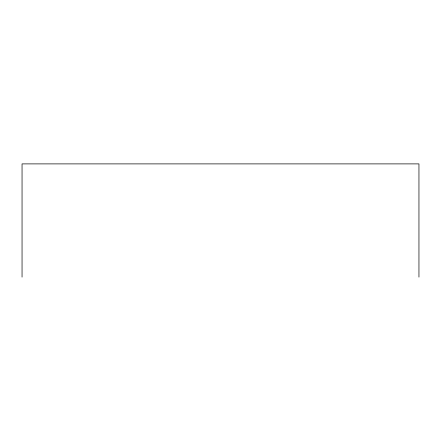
<?xml version="1.0" encoding="UTF-8"?>
<svg xmlns="http://www.w3.org/2000/svg" width="441" height="441" viewBox="0 0 441 441"><rect width="100%" height="100%" fill="white"/><g stroke="black" fill="none" stroke-linecap="round" stroke-linejoin="round"><path stroke-width="0.66" d="M418.95 277.108L418.95 163.892L22.05 163.892L22.05 277.108"/></g></svg>
